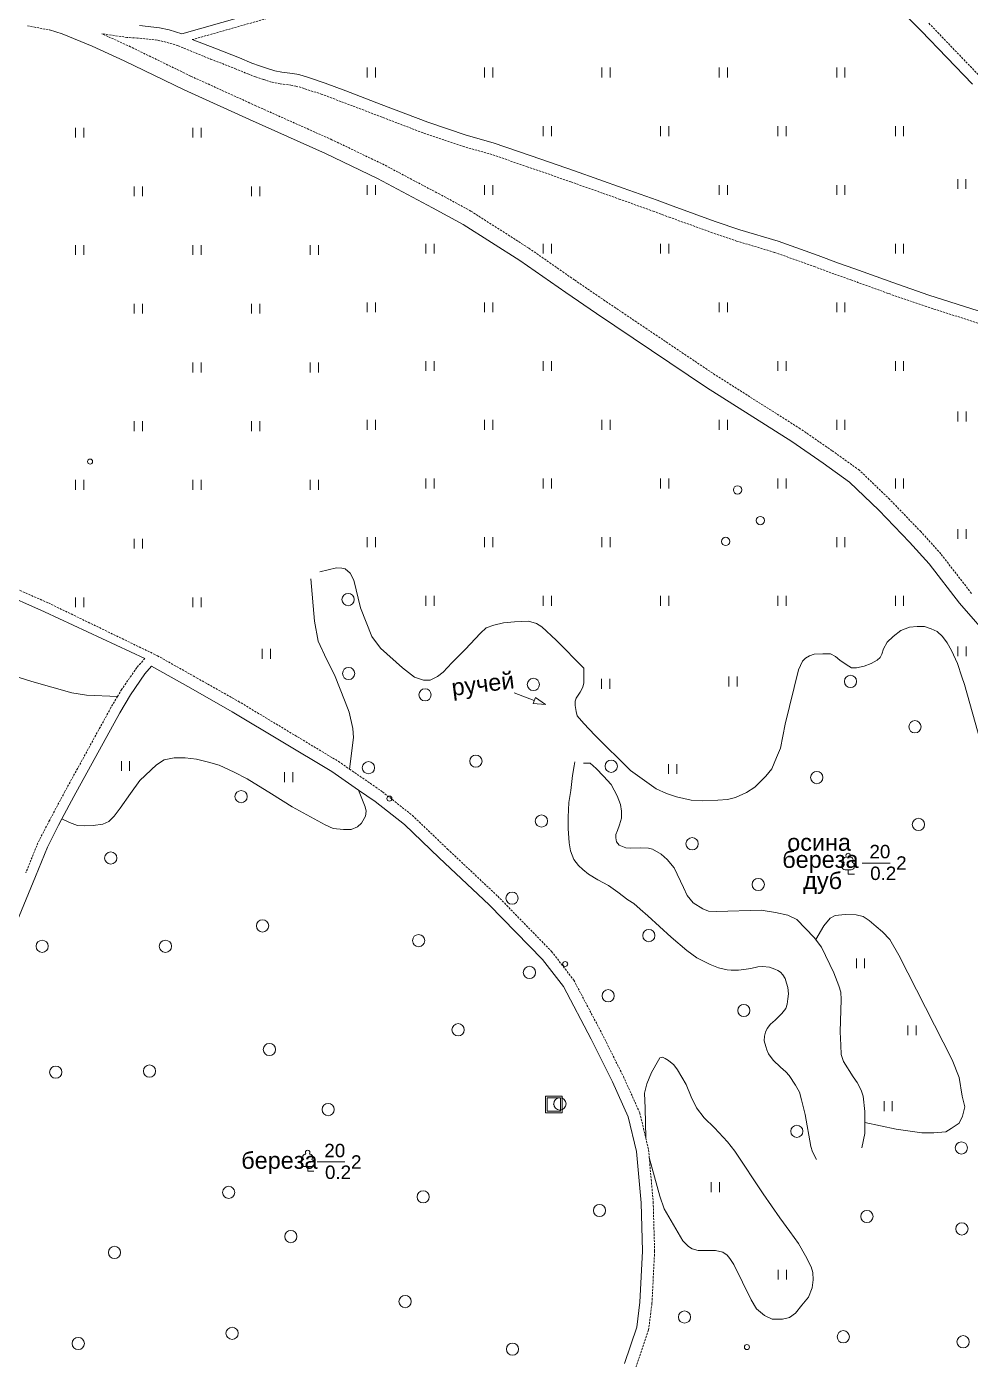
# Model space of a CAD drawing. Extents: x 1000 to 4000, y -5000 to -1000.
# Drawn here: x 3490.7 to 3715.9, y -3829.1 to -3511.3 of the extents above; entities that cross this region are included whole.
import ezdxf
from ezdxf.enums import TextEntityAlignment as Align

# ---------------------------------------------------------------- set-up
doc = ezdxf.new("R2010")
doc.units = 0
doc.header["$MEASUREMENT"] = 0
doc.linetypes.add('HIDDENX2', pattern=[0.75, 0.5, -0.25])
doc.layers.get('0').update_dxf_attribs({"linetype": 'CONTINUOUS'})
for name, color, linetype in [('24', 7, 'CONTINUOUS'), ('30', 7, 'CONTINUOUS'), ('34', 7, 'CONTINUOUS'), ('36', 7, 'CONTINUOUS'), ('40', 7, 'CONTINUOUS'), ('42', 7, 'CONTINUOUS')]:
    doc.layers.add(name, color=color, linetype=linetype)
doc.styles.add('ARIAL', font='')
doc.styles.get('ARIAL').set_extended_font_data('Arial Cyr')

msp = doc.modelspace()

# ---------------------------------------------------------------- linework, layer by layer
at = {"color": 253, "linetype": 'Continuous', "lineweight": 0}
for p, q in [((3607.01, -3670.22), (3611.83, -3672.01)), ((3612.1, -3671.28), (3611.56, -3672.74)), ((3611.56, -3672.74), (3614.52, -3673)), ((3614.52, -3673), (3612.1, -3671.28)), ((3686.71, -3713.47), (3686.71, -3712.39)), ((3686.71, -3713.47), (3688.21, -3713.47)), ((3557.78, -3784.27), (3557.78, -3783.19)), ((3557.78, -3784.27), (3559.28, -3784.27))]:
    msp.add_line(p, q, dxfattribs=at)
for points in [[(3571.97, -3523.45), (3571.97, -3521.11)], [(3573.92, -3521.11), (3573.92, -3523.45)], [(3599.97, -3523.45), (3599.97, -3521.11)], [(3601.92, -3521.11), (3601.92, -3523.45)], [(3627.97, -3523.45), (3627.97, -3521.11)], [(3629.92, -3521.11), (3629.92, -3523.45)], [(3655.97, -3523.45), (3655.97, -3521.11)], [(3657.92, -3521.11), (3657.92, -3523.45)], [(3683.97, -3523.45), (3683.97, -3521.11)], [(3685.92, -3521.11), (3685.92, -3523.45)], [(3502.4, -3537.78), (3502.4, -3535.44)], [(3504.35, -3535.44), (3504.35, -3537.78)], [(3530.4, -3537.78), (3530.4, -3535.44)], [(3532.35, -3535.44), (3532.35, -3537.78)], [(3613.97, -3537.45), (3613.97, -3535.11)], [(3615.92, -3535.11), (3615.92, -3537.45)], [(3641.97, -3537.45), (3641.97, -3535.11)], [(3643.92, -3535.11), (3643.92, -3537.45)], [(3669.97, -3537.45), (3669.97, -3535.11)], [(3671.92, -3535.11), (3671.92, -3537.45)], [(3697.97, -3537.45), (3697.97, -3535.11)], [(3699.92, -3535.11), (3699.92, -3537.45)], [(3516.4, -3551.78), (3516.4, -3549.44)], [(3518.35, -3549.44), (3518.35, -3551.78)], [(3544.4, -3551.78), (3544.4, -3549.44)], [(3546.35, -3549.44), (3546.35, -3551.78)], [(3571.97, -3551.45), (3571.97, -3549.11)], [(3573.92, -3549.11), (3573.92, -3551.45)], [(3599.97, -3551.45), (3599.97, -3549.11)], [(3601.92, -3549.11), (3601.92, -3551.45)], [(3655.97, -3551.45), (3655.97, -3549.11)], [(3657.92, -3549.11), (3657.92, -3551.45)], [(3683.97, -3551.45), (3683.97, -3549.11)], [(3685.92, -3549.11), (3685.92, -3551.45)], [(3712.86, -3550.04), (3712.86, -3547.7)], [(3714.81, -3547.7), (3714.81, -3550.04)], [(3502.4, -3565.78), (3502.4, -3563.44)], [(3504.35, -3563.44), (3504.35, -3565.78)], [(3530.4, -3565.78), (3530.4, -3563.44)], [(3532.35, -3563.44), (3532.35, -3565.78)], [(3558.4, -3565.78), (3558.4, -3563.44)], [(3560.35, -3563.44), (3560.35, -3565.78)], [(3585.97, -3565.45), (3585.97, -3563.11)], [(3587.92, -3563.11), (3587.92, -3565.45)], [(3613.97, -3565.45), (3613.97, -3563.11)], [(3615.92, -3563.11), (3615.92, -3565.45)], [(3641.97, -3565.45), (3641.97, -3563.11)], [(3643.92, -3563.11), (3643.92, -3565.45)], [(3697.97, -3565.45), (3697.97, -3563.11)], [(3699.92, -3563.11), (3699.92, -3565.45)], [(3516.4, -3579.78), (3516.4, -3577.44)], [(3518.35, -3577.44), (3518.35, -3579.78)], [(3544.4, -3579.78), (3544.4, -3577.44)], [(3546.35, -3577.44), (3546.35, -3579.78)], [(3571.97, -3579.45), (3571.97, -3577.11)], [(3573.92, -3577.11), (3573.92, -3579.45)], [(3599.97, -3579.45), (3599.97, -3577.11)], [(3601.92, -3577.11), (3601.92, -3579.45)], [(3655.97, -3579.45), (3655.97, -3577.11)], [(3657.92, -3577.11), (3657.92, -3579.45)], [(3683.97, -3579.45), (3683.97, -3577.11)], [(3685.92, -3577.11), (3685.92, -3579.45)], [(3585.97, -3593.45), (3585.97, -3591.11)], [(3587.92, -3591.11), (3587.92, -3593.45)], [(3613.97, -3593.45), (3613.97, -3591.11)], [(3615.92, -3591.11), (3615.92, -3593.45)], [(3669.97, -3593.45), (3669.97, -3591.11)], [(3671.92, -3591.11), (3671.92, -3593.45)], [(3697.97, -3593.45), (3697.97, -3591.11)], [(3699.92, -3591.11), (3699.92, -3593.45)], [(3530.4, -3593.78), (3530.4, -3591.44)], [(3532.35, -3591.44), (3532.35, -3593.78)], [(3558.4, -3593.78), (3558.4, -3591.44)], [(3560.35, -3591.44), (3560.35, -3593.78)], [(3712.87, -3605.49), (3712.87, -3603.14)], [(3714.82, -3603.14), (3714.82, -3605.49)], [(3516.4, -3607.78), (3516.4, -3605.44)], [(3518.35, -3605.44), (3518.35, -3607.78)], [(3544.4, -3607.78), (3544.4, -3605.44)], [(3546.35, -3605.44), (3546.35, -3607.78)], [(3571.97, -3607.45), (3571.97, -3605.11)], [(3573.92, -3605.11), (3573.92, -3607.45)], [(3599.97, -3607.45), (3599.97, -3605.11)], [(3601.92, -3605.11), (3601.92, -3607.45)], [(3627.97, -3607.45), (3627.97, -3605.11)], [(3629.92, -3605.11), (3629.92, -3607.45)], [(3655.97, -3607.45), (3655.97, -3605.11)], [(3657.92, -3605.11), (3657.92, -3607.45)], [(3683.97, -3607.45), (3683.97, -3605.11)], [(3685.92, -3605.11), (3685.92, -3607.45)], [(3502.4, -3621.78), (3502.4, -3619.44)], [(3504.35, -3619.44), (3504.35, -3621.78)], [(3530.4, -3621.78), (3530.4, -3619.44)], [(3532.35, -3619.44), (3532.35, -3621.78)], [(3558.4, -3621.78), (3558.4, -3619.44)], [(3560.35, -3619.44), (3560.35, -3621.78)], [(3585.97, -3621.45), (3585.97, -3619.11)], [(3587.92, -3619.11), (3587.92, -3621.45)], [(3613.97, -3621.45), (3613.97, -3619.11)], [(3615.92, -3619.11), (3615.92, -3621.45)], [(3641.97, -3621.45), (3641.97, -3619.11)], [(3643.92, -3619.11), (3643.92, -3621.45)], [(3669.97, -3621.45), (3669.97, -3619.11)], [(3671.92, -3619.11), (3671.92, -3621.45)], [(3697.97, -3621.45), (3697.97, -3619.11)], [(3699.92, -3619.11), (3699.92, -3621.45)], [(3712.87, -3633.49), (3712.87, -3631.14)], [(3714.82, -3631.14), (3714.82, -3633.49)], [(3516.4, -3635.78), (3516.4, -3633.44)], [(3518.35, -3633.44), (3518.35, -3635.78)], [(3571.97, -3635.45), (3571.97, -3633.11)], [(3573.92, -3633.11), (3573.92, -3635.45)], [(3599.97, -3635.45), (3599.97, -3633.11)], [(3601.92, -3633.11), (3601.92, -3635.45)], [(3627.97, -3635.45), (3627.97, -3633.11)], [(3629.92, -3633.11), (3629.92, -3635.45)], [(3683.97, -3635.45), (3683.97, -3633.11)], [(3685.92, -3633.11), (3685.92, -3635.45)], [(3502.4, -3649.78), (3502.4, -3647.44)], [(3504.35, -3647.44), (3504.35, -3649.78)], [(3530.4, -3649.78), (3530.4, -3647.44)], [(3532.35, -3647.44), (3532.35, -3649.78)], [(3585.97, -3649.45), (3585.97, -3647.11)], [(3587.92, -3647.11), (3587.92, -3649.45)], [(3613.97, -3649.45), (3613.97, -3647.11)], [(3615.92, -3647.11), (3615.92, -3649.45)], [(3641.97, -3649.45), (3641.97, -3647.11)], [(3643.92, -3647.11), (3643.92, -3649.45)], [(3669.97, -3649.45), (3669.97, -3647.11)], [(3671.92, -3647.11), (3671.92, -3649.45)], [(3697.97, -3649.45), (3697.97, -3647.11)], [(3699.92, -3647.11), (3699.92, -3649.45)], [(3546.92, -3662.07), (3546.92, -3659.73)], [(3548.87, -3659.73), (3548.87, -3662.07)], [(3712.87, -3661.49), (3712.87, -3659.14)], [(3714.82, -3659.14), (3714.82, -3661.49)], [(3627.88, -3669.22), (3627.88, -3666.88)], [(3629.83, -3666.88), (3629.83, -3669.22)], [(3658.25, -3668.68), (3658.25, -3666.34)], [(3660.2, -3666.34), (3660.2, -3668.68)], [(3513.34, -3688.8), (3513.34, -3686.46)], [(3515.29, -3686.46), (3515.29, -3688.8)], [(3552.25, -3691.48), (3552.25, -3689.14)], [(3554.2, -3689.14), (3554.2, -3691.48)], [(3643.86, -3689.53), (3643.86, -3687.19)], [(3645.81, -3687.19), (3645.81, -3689.53)], [(3686.02, -3712.39), (3687.39, -3712.39)], [(3688.68, -3735.88), (3688.68, -3733.54)], [(3690.63, -3733.54), (3690.63, -3735.88)], [(3700.95, -3751.87), (3700.95, -3749.53)], [(3702.91, -3749.53), (3702.91, -3751.87)], [(3695.26, -3769.93), (3695.26, -3767.59)], [(3697.21, -3767.59), (3697.21, -3769.93)], [(3557.09, -3783.19), (3558.45, -3783.19)], [(3654.05, -3789.27), (3654.05, -3786.93)], [(3656, -3786.93), (3656, -3789.27)], [(3670.03, -3810.1), (3670.03, -3807.76)], [(3671.98, -3807.76), (3671.98, -3810.1)]]:
    msp.add_lwpolyline(points, dxfattribs=at)
for points in [[(3618.49, -3766.37), (3614.49, -3766.37), (3614.49, -3766.37), (3614.49, -3770.37), (3614.49, -3770.37), (3618.49, -3770.37), (3618.49, -3770.37), (3618.49, -3766.37)], [(3618.09, -3766.77), (3614.89, -3766.77), (3614.89, -3766.77), (3614.89, -3769.97), (3614.89, -3769.97), (3618.09, -3769.97), (3618.09, -3769.97), (3618.09, -3766.77)]]:
    msp.add_lwpolyline(points, close=True, dxfattribs=at)
for centre, radius in [((3505.86, -3615.07), 0.6), ((3660.33, -3621.82), 1), ((3665.76, -3629.13), 1), ((3657.49, -3634.09), 1), ((3567.42, -3647.97), 1.46), ((3567.55, -3665.6), 1.46), ((3611.61, -3668.19), 1.46), ((3687.27, -3667.47), 1.46), ((3585.77, -3670.69), 1.46), ((3702.65, -3678.3), 1.46), ((3597.91, -3686.5), 1.46), ((3630.19, -3687.72), 1.46), ((3572.27, -3688.05), 1.46), ((3679.22, -3690.42), 1.46), ((3541.9, -3694.96), 1.46), ((3577.27, -3695.43), 0.6), ((3613.54, -3700.77), 1.46), ((3703.46, -3701.58), 1.46), ((3649.48, -3706.18), 1.46), ((3510.79, -3709.59), 1.46), ((3665.27, -3715.91), 1.46), ((3606.52, -3719.17), 1.46), ((3547.02, -3725.78), 1.46), ((3639.16, -3728.1), 1.46), ((3494.43, -3730.65), 1.46), ((3523.83, -3730.65), 1.46), ((3584.25, -3729.3), 1.46), ((3610.68, -3736.87), 1.46), ((3619.2, -3734.87), 0.6), ((3629.45, -3742.44), 1.46), ((3661.82, -3745.95), 1.46), ((3593.65, -3750.55), 1.46), ((3548.64, -3755.25), 1.46), ((3497.67, -3760.66), 1.46), ((3520.05, -3760.39), 1.46), ((3562.67, -3769.59), 1.46), ((3617.96, -3768.23), 1.46), ((3674.47, -3774.77), 1.46), ((3713.71, -3778.74), 1.46), ((3538.93, -3789.32), 1.46), ((3585.32, -3790.4), 1.46), ((3627.4, -3793.65), 1.46), ((3691.19, -3795.07), 1.46), ((3713.85, -3798.04), 1.46), ((3553.77, -3799.87), 1.46), ((3511.69, -3803.65), 1.46), ((3581.01, -3815.36), 1.46), ((3647.67, -3819.05), 1.46), ((3539.74, -3822.94), 1.46), ((3685.55, -3823.75), 1.46), ((3503.06, -3825.37), 1.46), ((3606.63, -3826.72), 1.46), ((3662.55, -3826.22), 0.6), ((3714.12, -3824.94), 1.46)]:
    msp.add_circle(centre, radius, dxfattribs=at)
for centre, radius, start, end in [((3686.71, -3709.02), 0.545, 90, 220.5003), ((3686.71, -3709.02), 0.545, 319.4997, 90), ((3686.03, -3711.51), 0.879, 108.3532, 269.3875), ((3686.27, -3710.13), 0.754, 88.1329, 226.6634), ((3687.15, -3710.13), 0.754, 313.3366, 91.8671), ((3687.39, -3711.51), 0.879, 269.6098, 71.6468), ((3557.1, -3782.31), 0.879, 108.3532, 269.3875), ((3557.34, -3780.93), 0.754, 88.1329, 226.6634), ((3557.78, -3779.82), 0.545, 90, 220.5003), ((3557.78, -3779.82), 0.545, 319.4997, 90), ((3558.22, -3780.93), 0.754, 313.3366, 91.8671), ((3558.46, -3782.31), 0.879, 269.6098, 71.6468)]:
    msp.add_arc(centre, radius, start, end, dxfattribs=at)
at = {"color": 253, "lineweight": 0}
msp.add_point((3616.49, -3768.37), dxfattribs=at)
msp.add_point((3616.49, -3768.37), dxfattribs=at)
at = {"layer": '24', "color": 253, "linetype": 'Continuous', "lineweight": 0}
for p, q in [((3693.02, -3501.1), (3704.1, -3512.32)), ((3551.05, -3506.45), (3527.75, -3513.02)), ((3522.4, -3511.59), (3517.63, -3511.07)), ((3524.72, -3512.1), (3522.4, -3511.59)), ((3499.18, -3513.03), (3496.22, -3512.13)), ((3506.4, -3516), (3499.18, -3513.03)), ((3527.75, -3513.02), (3524.72, -3512.1)), ((3530.23, -3514.43), (3535.61, -3516.49)), ((3704.1, -3512.32), (3716.35, -3525.09)), ((3513.97, -3519.46), (3506.4, -3516)), ((3535.61, -3516.49), (3541.48, -3518.75)), ((3528.28, -3526.43), (3513.97, -3519.46)), ((3541.48, -3518.75), (3544.49, -3520.02)), ((3544.49, -3520.02), (3546.29, -3520.66)), ((3546.29, -3520.66), (3548.16, -3521.31)), ((3548.16, -3521.31), (3549.96, -3521.89)), ((3549.96, -3521.89), (3551.64, -3522.21)), ((3551.64, -3522.21), (3554.15, -3522.53)), ((3554.15, -3522.53), (3555.64, -3522.79)), ((3555.64, -3522.79), (3557.96, -3523.5)), ((3557.96, -3523.5), (3561.95, -3524.79)), ((3543.87, -3533.52), (3528.28, -3526.43)), ((3561.95, -3524.79), (3566.85, -3526.66)), ((3566.85, -3526.66), (3575.34, -3529.87)), ((3575.34, -3529.87), (3586.42, -3534.13)), ((3562.03, -3541.63), (3543.87, -3533.52)), ((3586.42, -3534.13), (3595.57, -3537.22)), ((3595.57, -3537.22), (3602.06, -3539.02)), ((3602.06, -3539.02), (3611.08, -3542.11)), ((3574.4, -3547.57), (3562.03, -3541.63)), ((3611.08, -3542.11), (3621.46, -3545.72)), ((3621.46, -3545.72), (3633.02, -3549.84)), ((3587.55, -3554.53), (3574.4, -3547.57)), ((3633.02, -3549.84), (3641.14, -3552.74)), ((3641.14, -3552.74), (3644.94, -3554.16)), ((3594.85, -3558.5), (3587.55, -3554.53)), ((3644.94, -3554.16), (3655, -3557.77)), ((3608.39, -3567.14), (3594.85, -3558.5)), ((3655, -3557.77), (3660.9, -3559.82)), ((3660.9, -3559.82), (3670.05, -3562.53)), ((3670.05, -3562.53), (3679.59, -3565.95)), ((3619.34, -3574.75), (3608.39, -3567.14)), ((3679.59, -3565.95), (3684.42, -3567.75)), ((3684.42, -3567.75), (3688.26, -3569.1)), ((3688.26, -3569.1), (3697.35, -3572.39)), ((3626.64, -3579.74), (3619.34, -3574.75)), ((3697.35, -3572.39), (3705.92, -3575.35)), ((3705.92, -3575.35), (3723.93, -3581.08)), ((3652.93, -3597.41), (3626.64, -3579.74)), ((3673.26, -3610.27), (3652.93, -3597.41)), ((3680.74, -3615.43), (3673.26, -3610.27)), ((3687.05, -3619.94), (3680.74, -3615.43)), ((3694.01, -3626.65), (3687.05, -3619.94)), ((3701.36, -3634.26), (3694.01, -3626.65)), ((3706, -3639.42), (3701.36, -3634.26)), ((3713.3, -3648.8), (3706, -3639.42)), ((3479.35, -3643.98), (3495, -3650.86)), ((3495, -3650.86), (3518.91, -3661.98)), ((3721.42, -3658.21), (3713.3, -3648.8)), ((3520.53, -3663.87), (3518.96, -3665.71)), ((3520.53, -3663.87), (3529.88, -3669.13)), ((3518.96, -3665.71), (3515.48, -3670.69)), ((3529.88, -3669.13), (3539.78, -3674.71)), ((3515.48, -3670.69), (3512.98, -3674.94)), ((3512.98, -3674.94), (3502.01, -3694.94)), ((3539.78, -3674.71), (3563.56, -3689)), ((3563.56, -3689), (3569.93, -3693.39)), ((3502.01, -3694.94), (3499.17, -3700.27)), ((3569.93, -3693.39), (3573.9, -3696.13)), ((3573.9, -3696.13), (3580.86, -3701.62)), ((3498.36, -3701.77), (3495.68, -3706.99)), ((3499.17, -3700.27), (3498.36, -3701.77)), ((3580.86, -3701.62), (3589.18, -3709.56)), ((3495.68, -3706.99), (3492.82, -3714.04)), ((3589.18, -3709.56), (3601.09, -3720.77)), ((3492.82, -3714.04), (3484.49, -3734.24)), ((3601.09, -3720.77), (3613.79, -3733.77)), ((3613.79, -3733.77), (3618.8, -3740.27)), ((3618.8, -3740.27), (3625.41, -3752.77)), ((3625.41, -3752.77), (3630.48, -3762.94)), ((3630.48, -3762.94), (3634.26, -3771.33)), ((3634.26, -3771.33), (3636.23, -3779.61)), ((3636.23, -3779.61), (3637.31, -3791.83)), ((3637.31, -3791.83), (3637.65, -3803.31)), ((3637.65, -3803.31), (3637.03, -3815.52)), ((3637.03, -3815.52), (3636.28, -3821.47)), ((3636.28, -3821.47), (3633.38, -3830.1))]:
    msp.add_line(p, q, dxfattribs=at)
at = {"layer": '24', "color": 253, "linetype": 'HIDDENX2', "lineweight": 0}
for p, q in [((3551.64, -3508.39), (3530.23, -3514.43)), ((3490.93, -3511.14), (3496.22, -3512.13)), ((3705.96, -3510.52), (3718.22, -3523.3)), ((3514.67, -3513.91), (3508.7, -3513.03)), ((3515.53, -3516.16), (3508.7, -3513.03)), ((3517.22, -3514.07), (3514.67, -3513.91)), ((3521.91, -3514.57), (3517.22, -3514.07)), ((3523.96, -3515.03), (3521.91, -3514.57)), ((3529.83, -3523.12), (3515.53, -3516.16)), ((3526.88, -3515.91), (3523.96, -3515.03)), ((3526.88, -3515.91), (3534.62, -3519.09)), ((3534.62, -3519.09), (3540.44, -3521.33)), ((3545.38, -3530.19), (3529.83, -3523.12)), ((3540.44, -3521.33), (3543.47, -3522.61)), ((3543.47, -3522.61), (3545.37, -3523.29)), ((3545.37, -3523.29), (3547.28, -3523.95)), ((3547.28, -3523.95), (3549.27, -3524.59)), ((3549.27, -3524.59), (3551.2, -3524.96)), ((3551.2, -3524.96), (3553.74, -3525.29)), ((3553.74, -3525.29), (3554.99, -3525.51)), ((3554.99, -3525.51), (3557.12, -3526.16)), ((3557.12, -3526.16), (3561.03, -3527.42)), ((3561.03, -3527.42), (3565.86, -3529.26)), ((3563.56, -3538.32), (3545.38, -3530.19)), ((3565.86, -3529.26), (3574.34, -3532.47)), ((3574.34, -3532.47), (3585.48, -3536.75)), ((3585.48, -3536.75), (3594.76, -3539.88)), ((3576.05, -3544.3), (3563.56, -3538.32)), ((3594.76, -3539.88), (3601.23, -3541.68)), ((3601.23, -3541.68), (3610.17, -3544.74)), ((3589.28, -3551.31), (3576.05, -3544.3)), ((3610.17, -3544.74), (3620.53, -3548.35)), ((3620.53, -3548.35), (3632.09, -3552.46)), ((3596.71, -3555.34), (3589.28, -3551.31)), ((3632.09, -3552.46), (3640.19, -3555.35)), ((3610.42, -3564.09), (3596.71, -3555.34)), ((3640.19, -3555.35), (3643.99, -3556.77)), ((3643.99, -3556.77), (3654.07, -3560.39)), ((3654.07, -3560.39), (3660.04, -3562.47)), ((3660.04, -3562.47), (3669.18, -3565.17)), ((3621.42, -3571.74), (3610.42, -3564.09)), ((3669.18, -3565.17), (3678.63, -3568.56)), ((3678.63, -3568.56), (3683.47, -3570.37)), ((3628.69, -3576.71), (3621.42, -3571.74)), ((3683.47, -3570.37), (3687.33, -3571.72)), ((3687.33, -3571.72), (3696.42, -3575.01)), ((3696.42, -3575.01), (3705.04, -3577.99)), ((3654.93, -3594.35), (3628.69, -3576.71)), ((3705.04, -3577.99), (3723.06, -3583.73)), ((3675.28, -3607.22), (3654.93, -3594.35)), ((3682.84, -3612.44), (3675.28, -3607.22)), ((3689.4, -3617.12), (3682.84, -3612.44)), ((3696.6, -3624.06), (3689.4, -3617.12)), ((3704.04, -3631.77), (3696.6, -3624.06)), ((3708.81, -3637.07), (3704.04, -3631.77)), ((3716.13, -3646.48), (3708.81, -3637.07)), ((3480.2, -3641.86), (3495.94, -3648.78)), ((3495.94, -3648.78), (3521.94, -3661.36)), ((3517.02, -3664.2), (3513.41, -3669.36)), ((3518.91, -3661.98), (3517.02, -3664.2)), ((3521.94, -3661.36), (3531.29, -3666.62)), ((3531.29, -3666.62), (3541.23, -3672.22)), ((3513.41, -3669.36), (3512.42, -3671.05)), ((3510.84, -3673.72), (3499.85, -3693.77)), ((3512.42, -3671.05), (3510.84, -3673.72)), ((3541.23, -3672.22), (3565.13, -3686.57)), ((3565.13, -3686.57), (3567.75, -3688.38)), ((3567.75, -3688.38), (3575.62, -3693.8)), ((3499.85, -3693.77), (3496.19, -3700.63)), ((3575.62, -3693.8), (3582.75, -3699.44)), ((3496.19, -3700.63), (3493.44, -3705.96)), ((3582.75, -3699.44), (3591.16, -3707.47)), ((3493.44, -3705.96), (3490.55, -3713.11)), ((3591.16, -3707.47), (3603.12, -3718.71)), ((3603.12, -3718.71), (3615.97, -3731.88)), ((3615.97, -3731.88), (3621.24, -3738.7)), ((3621.24, -3738.7), (3627.97, -3751.45)), ((3627.97, -3751.45), (3633.09, -3761.7)), ((3633.09, -3761.7), (3637.01, -3770.4)), ((3637.01, -3770.4), (3638.42, -3776.34)), ((3638.42, -3776.34), (3639.09, -3779.15)), ((3639.09, -3779.15), (3639.25, -3780.98)), ((3639.25, -3780.98), (3640.2, -3791.66)), ((3640.2, -3791.66), (3640.54, -3803.34)), ((3640.54, -3803.34), (3639.9, -3815.77)), ((3639.9, -3815.77), (3639.11, -3822.11)), ((3639.11, -3822.11), (3636.08, -3831.1))]:
    msp.add_line(p, q, dxfattribs=at)
at = {"layer": '30', "color": 253, "linetype": 'Continuous', "lineweight": 0}
for p, q in [((3623.63, -3687.09), (3623.62, -3687.09)), ((3623.62, -3687.09), (3623.63, -3687.09)), ((3623.63, -3687.09), (3623.63, -3687.09)), ((3623.63, -3687.09), (3623.63, -3687.09)), ((3623.63, -3687.09), (3623.63, -3687.09))]:
    msp.add_line(p, q, dxfattribs=at)
at = {"layer": '36', "color": 253, "linetype": 'Continuous', "lineweight": 0}
for p, q in [((3620.96, -3689.91), (3621.37, -3687.65)), ((3621.37, -3687.65), (3621.54, -3686.68)), ((3623.56, -3686.96), (3625.13, -3686.96)), ((3625.13, -3686.96), (3626.63, -3688.23)), ((3626.63, -3688.23), (3628.36, -3690.09)), ((3620.56, -3693.51), (3620.96, -3689.91)), ((3628.36, -3690.09), (3630.21, -3692.06)), ((3630.21, -3692.06), (3631.6, -3694.73)), ((3620.1, -3696.38), (3620.56, -3693.51)), ((3631.6, -3694.73), (3632.41, -3696.81)), ((3619.92, -3699.85), (3620.1, -3696.38)), ((3632.41, -3696.81), (3632.64, -3698.43)), ((3632.64, -3698.43), (3632.64, -3700.06)), ((3619.92, -3702.58), (3619.92, -3699.85)), ((3632.18, -3701.68), (3631.71, -3703.07)), ((3632.64, -3700.06), (3632.18, -3701.68)), ((3620.15, -3706), (3619.92, -3702.58)), ((3631.71, -3703.07), (3631.25, -3704)), ((3631.25, -3704), (3631.25, -3704.81)), ((3631.25, -3704.81), (3631.48, -3705.74)), ((3620.5, -3707.91), (3620.15, -3706)), ((3621.25, -3709.94), (3620.5, -3707.91)), ((3631.48, -3705.74), (3632.06, -3706.55)), ((3632.06, -3706.55), (3633.68, -3707.13)), ((3633.68, -3707.13), (3634.83, -3707.24)), ((3634.83, -3707.24), (3637.14, -3707.13)), ((3637.14, -3707.13), (3639.11, -3707.24)), ((3639.11, -3707.24), (3640.03, -3707.48)), ((3640.03, -3707.48), (3642.11, -3708.64)), ((3642.11, -3708.64), (3643.5, -3709.91)), ((3622.35, -3711.39), (3621.25, -3709.94)), ((3623.45, -3712.32), (3622.35, -3711.39)), ((3643.5, -3709.91), (3645.19, -3711.95)), ((3624.78, -3713.42), (3623.45, -3712.32)), ((3626.96, -3714.78), (3624.78, -3713.42)), ((3629.56, -3716.18), (3626.96, -3714.78)), ((3645.19, -3711.95), (3647.39, -3716.59)), ((3631.76, -3717.74), (3629.56, -3716.18)), ((3634.13, -3719.54), (3631.76, -3717.74)), ((3647.39, -3716.59), (3648.31, -3718.56)), ((3635.57, -3720.47), (3634.13, -3719.54)), ((3637.13, -3721.8), (3635.57, -3720.47)), ((3648.31, -3718.56), (3649.7, -3720.3)), ((3649.7, -3720.3), (3652.01, -3721.69)), ((3638.93, -3723.36), (3637.13, -3721.8)), ((3644.47, -3728.47), (3638.93, -3723.36)), ((3652.01, -3721.69), (3653.4, -3722.26)), ((3653.4, -3722.26), (3655.36, -3722.38)), ((3655.36, -3722.38), (3665.99, -3722.03)), ((3665.99, -3722.03), (3669.34, -3722.61)), ((3669.34, -3722.61), (3672.35, -3723.19)), ((3672.35, -3723.19), (3674.43, -3724.24)), ((3674.43, -3724.24), (3676.51, -3726.44)), ((3676.51, -3726.44), (3678.59, -3728.53)), ((3648.2, -3731.63), (3644.47, -3728.47)), ((3678.59, -3728.53), (3680.32, -3730.84)), ((3680.32, -3730.84), (3683.31, -3736.95)), ((3650.57, -3733.37), (3648.2, -3731.63)), ((3653.75, -3734.99), (3650.57, -3733.37)), ((3655.78, -3735.8), (3653.75, -3734.99)), ((3657.86, -3736.27), (3655.78, -3735.8)), ((3658.78, -3736.32), (3657.86, -3736.27)), ((3660.57, -3736.32), (3658.78, -3736.32)), ((3661.79, -3736.21), (3660.57, -3736.32)), ((3663.52, -3735.92), (3661.79, -3736.21)), ((3665.14, -3735.57), (3663.52, -3735.92)), ((3666.3, -3735.46), (3665.14, -3735.57)), ((3667.91, -3735.63), (3666.3, -3735.46)), ((3669.19, -3736.09), (3667.91, -3735.63)), ((3669.94, -3736.38), (3669.19, -3736.09)), ((3670.57, -3736.85), (3669.94, -3736.38)), ((3671.09, -3737.49), (3670.57, -3736.85)), ((3683.31, -3736.95), (3684.47, -3740.07)), ((3671.67, -3738.3), (3671.09, -3737.49)), ((3672.02, -3739.46), (3671.67, -3738.3)), ((3672.31, -3740.5), (3672.02, -3739.46)), ((3672.48, -3741.95), (3672.31, -3740.5)), ((3684.47, -3740.07), (3684.93, -3741.58)), ((3672.14, -3744.44), (3672.31, -3743.17)), ((3672.31, -3743.17), (3672.48, -3741.95)), ((3685.05, -3743.32), (3684.82, -3751.08)), ((3684.93, -3741.58), (3685.05, -3743.32)), ((3669.31, -3748.25), (3670.92, -3746.65)), ((3670.92, -3746.65), (3671.85, -3745.49)), ((3671.85, -3745.49), (3672.14, -3744.44)), ((3667.35, -3750.22), (3668.16, -3749.24)), ((3668.16, -3749.24), (3669.31, -3748.25)), ((3666.71, -3753.18), (3666.77, -3752.08)), ((3667.06, -3754.51), (3666.71, -3753.18)), ((3666.77, -3752.08), (3667, -3751.15)), ((3667, -3751.15), (3667.35, -3750.22)), ((3684.82, -3751.08), (3684.93, -3754.21)), ((3667.29, -3755.32), (3667.06, -3754.51)), ((3667.69, -3756.31), (3667.29, -3755.32)), ((3668.79, -3757.76), (3667.69, -3756.31)), ((3684.93, -3754.21), (3685.05, -3756.41)), ((3670.53, -3759.44), (3668.79, -3757.76)), ((3671.86, -3760.6), (3670.53, -3759.44)), ((3685.05, -3756.41), (3685.62, -3758.15)), ((3685.62, -3758.15), (3687.94, -3761.74)), ((3672.64, -3761.49), (3671.86, -3760.6)), ((3674.14, -3763.75), (3672.64, -3761.49)), ((3687.94, -3761.74), (3688.86, -3763.13)), ((3675.07, -3765.43), (3674.14, -3763.75)), ((3675.59, -3767.23), (3675.07, -3765.43)), ((3688.86, -3763.13), (3689.78, -3764.98)), ((3689.78, -3764.98), (3690.25, -3766.37)), ((3676.46, -3770.76), (3675.59, -3767.23)), ((3690.25, -3766.37), (3690.71, -3770.08)), ((3677.84, -3778.41), (3676.46, -3770.76)), ((3690.71, -3770.08), (3690.71, -3775.29)), ((3690.71, -3775.29), (3689.93, -3778.67)), ((3678.19, -3779.63), (3677.84, -3778.41)), ((3679.17, -3781.48), (3678.19, -3779.63))]:
    msp.add_line(p, q, dxfattribs=at)
at = {"layer": '40', "color": 253, "linetype": 'Continuous', "lineweight": 0}
for p, q in [((3564.67, -3640.37), (3560.66, -3641.37)), ((3565.95, -3640.5), (3564.67, -3640.37)), ((3566.73, -3640.63), (3565.95, -3640.5)), ((3567.89, -3641.66), (3566.73, -3640.63)), ((3568.79, -3643.34), (3567.89, -3641.66)), ((3558.56, -3642.99), (3559.4, -3653.13)), ((3570.34, -3649.92), (3568.79, -3643.34)), ((3573.05, -3656.76), (3570.34, -3649.92)), ((3559.4, -3653.13), (3560.3, -3657.9)), ((3600.39, -3654.69), (3598.97, -3655.98)), ((3602.19, -3654.05), (3600.39, -3654.69)), ((3604.51, -3653.53), (3602.19, -3654.05)), ((3607.09, -3653.27), (3604.51, -3653.53)), ((3610.45, -3653.14), (3607.09, -3653.27)), ((3612.38, -3653.66), (3610.45, -3653.14)), ((3613.67, -3654.43), (3612.38, -3653.66)), ((3617.02, -3657.66), (3613.67, -3654.43)), ((3701.32, -3654.55), (3699.26, -3655.32)), ((3703.13, -3654.42), (3701.32, -3654.55)), ((3704.93, -3654.42), (3703.13, -3654.42)), ((3706.48, -3654.94), (3704.93, -3654.42)), ((3575.11, -3659.59), (3573.05, -3656.76)), ((3598.97, -3655.98), (3595.36, -3659.85)), ((3623.65, -3664.35), (3617.02, -3657.66)), ((3697.45, -3656.74), (3696.04, -3658.16)), ((3699.26, -3655.32), (3697.45, -3656.74)), ((3707.9, -3655.58), (3706.48, -3654.94)), ((3709.19, -3656.74), (3707.9, -3655.58)), ((3710.35, -3658.29), (3709.19, -3656.74)), ((3560.3, -3657.9), (3562.24, -3662.16)), ((3580.4, -3664.24), (3575.11, -3659.59)), ((3595.36, -3659.85), (3592.13, -3663.08)), ((3678.63, -3661), (3677.47, -3661.39)), ((3680.69, -3660.87), (3678.63, -3661)), ((3682.5, -3660.87), (3680.69, -3660.87)), ((3683.66, -3661.52), (3682.5, -3660.87)), ((3694.75, -3661), (3694.36, -3661.78)), ((3695.13, -3659.71), (3694.75, -3661)), ((3696.04, -3658.16), (3695.13, -3659.71)), ((3711.38, -3660.1), (3710.35, -3658.29)), ((3712.8, -3663.2), (3711.38, -3660.1)), ((3481.03, -3664.03), (3491.99, -3667.51)), ((3562.24, -3662.16), (3564.17, -3665.9)), ((3583.24, -3666.43), (3580.4, -3664.24)), ((3592.13, -3663.08), (3590.07, -3665.27)), ((3623.65, -3664.35), (3623.01, -3663.7)), ((3675.8, -3662.67), (3674.9, -3664.73)), ((3676.56, -3661.91), (3675.8, -3662.67)), ((3677.47, -3661.39), (3676.56, -3661.91)), ((3684.69, -3662.42), (3683.66, -3661.52)), ((3686.24, -3663.45), (3684.69, -3662.42)), ((3687.53, -3664.23), (3686.24, -3663.45)), ((3688.69, -3664.23), (3687.53, -3664.23)), ((3690.49, -3663.84), (3688.69, -3664.23)), ((3692.17, -3663.2), (3690.49, -3663.84)), ((3693.59, -3662.42), (3692.17, -3663.2)), ((3694.36, -3661.78), (3693.59, -3662.42)), ((3713.83, -3666.42), (3712.8, -3663.2)), ((3564.17, -3665.9), (3566.75, -3672.36)), ((3585.43, -3667.21), (3583.24, -3666.43)), ((3586.98, -3667.21), (3585.43, -3667.21)), ((3588.78, -3666.3), (3586.98, -3667.21)), ((3590.07, -3665.27), (3588.78, -3666.3)), ((3623.65, -3667.83), (3623.65, -3664.35)), ((3674.9, -3664.73), (3671.67, -3677.64)), ((3714.46, -3668.21), (3713.83, -3666.42)), ((3491.99, -3667.51), (3501.53, -3670.22)), ((3501.53, -3670.22), (3505.02, -3670.74)), ((3621.85, -3671.44), (3622.75, -3670.02)), ((3622.75, -3670.02), (3623.39, -3668.86)), ((3623.39, -3668.86), (3623.65, -3667.83)), ((3721.53, -3693.42), (3714.46, -3668.21)), ((3505.02, -3670.74), (3512.42, -3671.05)), ((3566.75, -3672.36), (3567.65, -3674.81)), ((3621.59, -3672.22), (3621.85, -3671.44)), ((3621.59, -3673.25), (3621.59, -3672.22)), ((3621.85, -3674.67), (3621.59, -3673.25)), ((3567.65, -3674.81), (3568.56, -3678.68)), ((3622.1, -3675.7), (3621.85, -3674.67)), ((3623.65, -3677.51), (3622.1, -3675.7)), ((3568.56, -3678.68), (3568.68, -3680.87)), ((3626.31, -3680.31), (3623.65, -3677.51)), ((3671.67, -3677.64), (3670.55, -3683.4)), ((3568.68, -3680.87), (3567.75, -3688.38)), ((3634.82, -3688.69), (3626.31, -3680.31)), ((3523.51, -3686.18), (3521.7, -3687.34)), ((3525.96, -3685.67), (3523.51, -3686.18)), ((3528.54, -3685.67), (3525.96, -3685.67)), ((3531.24, -3686.05), (3528.54, -3685.67)), ((3534.08, -3686.7), (3531.24, -3686.05)), ((3669.64, -3685.6), (3668.48, -3688.31)), ((3670.55, -3683.4), (3669.64, -3685.6)), ((3521.7, -3687.34), (3517.7, -3691.09)), ((3536.66, -3687.47), (3534.08, -3686.7)), ((3540.27, -3689.15), (3536.66, -3687.47)), ((3543.37, -3690.7), (3540.27, -3689.15)), ((3640.89, -3693.08), (3634.82, -3688.69)), ((3668.48, -3688.31), (3667.06, -3690.11)), ((3517.7, -3691.09), (3515.51, -3694.18)), ((3549.17, -3694.31), (3543.37, -3690.7)), ((3664.48, -3692.69), (3662.42, -3693.98)), ((3667.06, -3690.11), (3664.48, -3692.69)), ((3515.51, -3694.18), (3513.06, -3697.67)), ((3554.07, -3697.41), (3549.17, -3694.31)), ((3569.93, -3693.39), (3571.48, -3697.41)), ((3643.34, -3694.24), (3640.89, -3693.08)), ((3645.78, -3695.02), (3643.34, -3694.24)), ((3649.27, -3695.79), (3645.78, -3695.02)), ((3651.85, -3695.92), (3649.27, -3695.79)), ((3655.59, -3695.79), (3651.85, -3695.92)), ((3657.91, -3695.66), (3655.59, -3695.79)), ((3659.84, -3695.14), (3657.91, -3695.66)), ((3662.42, -3693.98), (3659.84, -3695.14)), ((3513.06, -3697.67), (3511.64, -3699.6)), ((3561.94, -3701.67), (3554.07, -3697.41)), ((3571.48, -3697.41), (3571.74, -3698.44)), ((3571.74, -3698.44), (3571.61, -3699.6)), ((3500.94, -3701.15), (3499.17, -3700.27)), ((3502.87, -3701.8), (3500.94, -3701.15)), ((3504.55, -3701.93), (3502.87, -3701.8)), ((3506.61, -3701.8), (3504.55, -3701.93)), ((3508.93, -3701.54), (3506.61, -3701.8)), ((3510.35, -3700.89), (3508.93, -3701.54)), ((3511.64, -3699.6), (3510.35, -3700.89)), ((3563.87, -3702.57), (3561.94, -3701.67)), ((3569.68, -3702.18), (3568.13, -3702.83)), ((3570.58, -3701.28), (3569.68, -3702.18)), ((3571.61, -3699.6), (3570.58, -3701.28)), ((3566.32, -3702.83), (3563.87, -3702.57)), ((3568.13, -3702.83), (3566.32, -3702.83)), ((3682.42, -3723.95), (3680.87, -3725.76)), ((3683.58, -3723.31), (3682.42, -3723.95)), ((3686.03, -3723.05), (3683.58, -3723.31)), ((3688.61, -3723.18), (3686.03, -3723.05)), ((3690.29, -3723.57), (3688.61, -3723.18)), ((3691.71, -3724.47), (3690.29, -3723.57)), ((3693.38, -3725.89), (3691.71, -3724.47)), ((3680.87, -3725.76), (3678.96, -3729.02)), ((3694.93, -3727.18), (3693.38, -3725.89)), ((3696.61, -3728.99), (3694.93, -3727.18)), ((3698.8, -3732.73), (3696.61, -3728.99)), ((3711.55, -3757.71), (3698.8, -3732.73)), ((3641.49, -3757.76), (3639.82, -3760.72)), ((3641.75, -3757.24), (3641.49, -3757.76)), ((3642.4, -3757.11), (3641.75, -3757.24)), ((3643.04, -3757.37), (3642.4, -3757.11)), ((3643.82, -3757.89), (3643.04, -3757.37)), ((3645.1, -3758.92), (3643.82, -3757.89)), ((3646.02, -3760.11), (3645.1, -3758.92)), ((3713.22, -3761.97), (3711.55, -3757.71)), ((3639.82, -3760.72), (3638.66, -3763.43)), ((3646.02, -3760.11), (3648.09, -3763.59)), ((3713.87, -3766.35), (3713.22, -3761.97)), ((3638.66, -3763.43), (3638.14, -3765.63)), ((3638.14, -3765.63), (3638.27, -3769.24)), ((3648.09, -3763.59), (3649.25, -3766.56)), ((3649.25, -3766.56), (3650.54, -3769.14)), ((3714.51, -3768.93), (3713.87, -3766.35)), ((3714, -3771.13), (3714.51, -3768.93)), ((3638.27, -3769.24), (3638.42, -3776.34)), ((3650.54, -3769.14), (3652.34, -3771.59)), ((3652.34, -3771.59), (3654.79, -3773.92)), ((3713.22, -3772.8), (3714, -3771.13)), ((3654.79, -3773.92), (3657.89, -3777.27)), ((3690.71, -3772.68), (3698.14, -3774.22)), ((3698.14, -3774.22), (3704.32, -3775.13)), ((3704.32, -3775.13), (3707.16, -3775.13)), ((3707.16, -3775.13), (3710, -3774.87)), ((3710, -3774.87), (3711.29, -3774.09)), ((3711.29, -3774.09), (3713.22, -3772.8)), ((3657.89, -3777.27), (3659.69, -3779.47)), ((3641.75, -3790.27), (3639.25, -3780.98)), ((3659.69, -3779.47), (3666.4, -3789.66)), ((3642.78, -3793.24), (3641.75, -3790.27)), ((3666.4, -3789.66), (3670.38, -3795.43)), ((3647.3, -3800.86), (3642.78, -3793.24)), ((3670.38, -3795.43), (3672.83, -3798.66)), ((3648.59, -3802.27), (3647.3, -3800.86)), ((3672.83, -3798.66), (3674.89, -3801.5)), ((3649.49, -3802.79), (3648.59, -3802.27)), ((3650.91, -3803.18), (3649.49, -3802.79)), ((3652.71, -3803.18), (3650.91, -3803.18)), ((3655.03, -3803.18), (3652.71, -3803.18)), ((3656.84, -3803.57), (3655.03, -3803.18)), ((3657.87, -3804.34), (3656.84, -3803.57)), ((3674.89, -3801.5), (3676.57, -3804.47)), ((3658.52, -3805.11), (3657.87, -3804.34)), ((3659.42, -3806.53), (3658.52, -3805.11)), ((3663.55, -3814.92), (3659.42, -3806.53)), ((3676.57, -3804.47), (3677.86, -3807.05)), ((3677.86, -3807.05), (3678.25, -3808.47)), ((3678.38, -3810.15), (3678.12, -3812.08)), ((3678.25, -3808.47), (3678.38, -3810.15)), ((3678.12, -3812.08), (3677.22, -3814.28)), ((3664.84, -3817.11), (3663.55, -3814.92)), ((3675.67, -3816.21), (3674.12, -3818.15)), ((3677.22, -3814.28), (3675.67, -3816.21)), ((3666.77, -3818.66), (3664.84, -3817.11)), ((3668.57, -3819.57), (3666.77, -3818.66)), ((3671.03, -3819.57), (3668.57, -3819.57)), ((3672.7, -3819.18), (3671.03, -3819.57)), ((3674.12, -3818.15), (3672.7, -3819.18))]:
    msp.add_line(p, q, dxfattribs=at)
at = {"layer": '42', "color": 253, "linetype": 'Continuous', "lineweight": 0}
for p, q in [((3690.06, -3710.79), (3696.72, -3710.79)), ((3560.01, -3782.08), (3566.67, -3782.08))]:
    msp.add_line(p, q, dxfattribs=at)

# ---------------------------------------------------------------- texts
at = {"layer": '34', "color": 253, "lineweight": 0, "style": 'ARIAL'}
msp.add_text('ручей', height=4, rotation=7, dxfattribs=at).set_placement((3599.56, -3668.04), align=Align.MIDDLE_CENTER)
at = {"layer": '42', "color": 253, "lineweight": 0, "style": 'ARIAL'}
for s, height, p in [('осина', 4, (3679.77, -3705.86)), ('береза', 4, (3680.08, -3709.94)), ('20', 3.2, (3694.28, -3708.06)), ('0.2', 3.2, (3695.07, -3713.24)), ('2', 3.2, (3699.41, -3710.79)), ('дуб', 4, (3680.62, -3714.98)), ('20', 3.2, (3564.24, -3779.35)), ('береза', 4, (3551.03, -3781.7)), ('2', 3.2, (3569.36, -3782.08)), ('0.2', 3.2, (3565.02, -3784.53))]:
    msp.add_text(s, height=height, dxfattribs=at).set_placement(p, align=Align.MIDDLE_CENTER)

doc.saveas('drawing.dxf')
